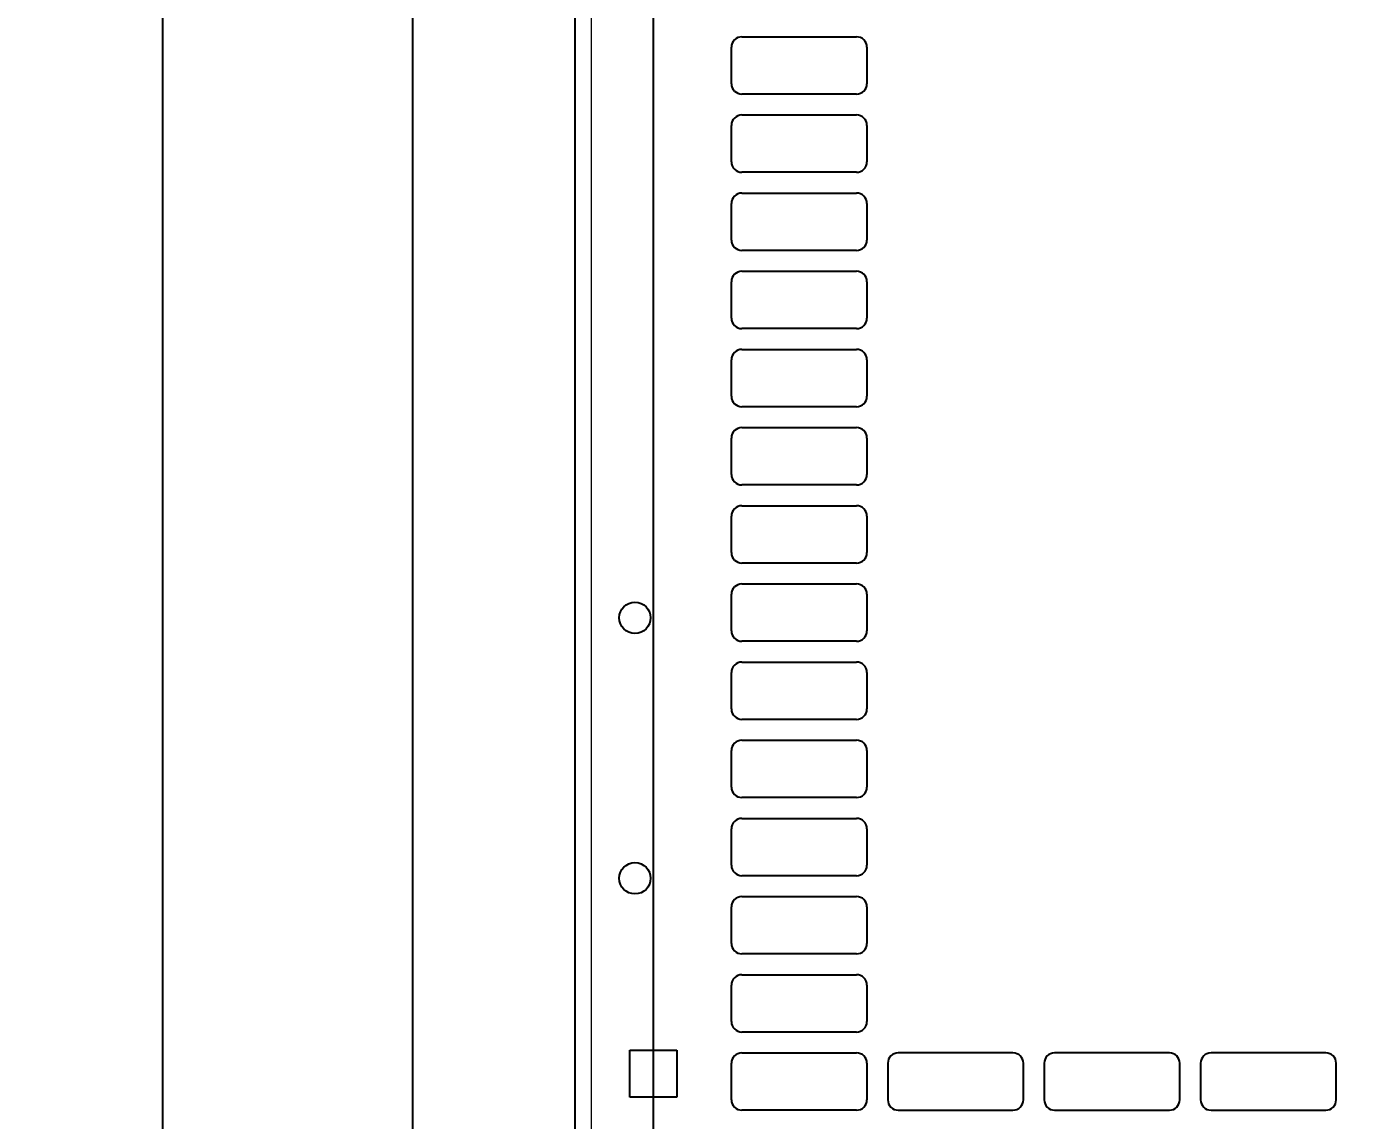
# Model space of a CAD drawing. Header units: millimetres. Extents: x -824 to 1032, y 378 to 1984.
# Drawn here: x -824.3 to -571, y 586.1 to 796.1 of the extents above; entities that cross this region are included whole.
import ezdxf

# ---------------------------------------------------------------- set-up
doc = ezdxf.new("R2010")
doc.units = ezdxf.units.MM
doc.layers.add('FORMAT', color=7, linetype='Continuous')
doc.styles.add('SLDTEXTSTYLE0', font='TXT', dxfattribs={"width": 0.75})
doc.dimstyles.new('SLDDIMSTYLE0', dxfattribs={"dimtxt": 20, "dimasz": 10, "dimexe": 0, "dimexo": 0.0625, "dimgap": 5, "dimtad": 2, "dimdec": 1, "dimrnd": 1e-09, "dimzin": 12, "dimdsep": 46, "dimtxsty": 'SLDTEXTSTYLE0', "dimsah": 1, "dimcen": 0.09, "dimadec": 0, "dimazin": 3, "dimtfac": 1, "dimtofl": 0, "dimtmove": 0, "dimatfit": 3, "dimfxl": 0, "dimfrac": 2, "dimtolj": 1, "dimtzin": 12, "dimarcsym": 0})

# ---------------------------------------------------------------- blocks, each defined once
blk = doc.blocks.new('_D')
at = {"layer": 'FORMAT'}
for p, q in [((-690.54, 1824.1), (-799.18, 1824.1)), ((-798.18, 1824.1), (-798.18, 541.08)), ((-690.54, 541.08), (-799.18, 541.08))]:
    blk.add_line(p, q, dxfattribs=at)
for points in [[(-798.18, 1824.1), (-799.72, 1814.1), (-796.64, 1814.1)], [(-798.18, 541.08), (-796.64, 551.08), (-799.72, 551.08)]]:
    blk.add_solid(points, dxfattribs=at)
at = {"layer": 'FORMAT', "insert": (-823.96, 1153.03), "char_height": 20, "attachment_point": 1, "rotation": 90, "style": 'SLDTEXTSTYLE0'}
blk.add_mtext('1283', dxfattribs=at)
blk = doc.blocks.new('_D_4')
at = {"layer": 'FORMAT'}
for p, q in [((-704.03, 1182.58), (-704.03, 499.09)), ((-48.03, 1182.58), (-48.03, 499.09)), ((-704.03, 500.09), (-48.03, 500.09))]:
    blk.add_line(p, q, dxfattribs=at)
for points in [[(-704.03, 500.09), (-694.03, 498.55), (-694.03, 501.62)], [(-48.03, 500.09), (-58.03, 501.62), (-58.03, 498.55)]]:
    blk.add_solid(points, dxfattribs=at)
at = {"layer": 'FORMAT', "insert": (-398.2, 525.87), "char_height": 20, "attachment_point": 1, "style": 'SLDTEXTSTYLE0'}
blk.add_mtext('656', dxfattribs=at)
blk = doc.blocks.new('_D_5')
at = {"layer": 'FORMAT'}
for p, q in [((-704.04, 1807.59), (-751.18, 1807.59)), ((-750.18, 1807.59), (-750.18, 557.59)), ((-704.04, 557.59), (-751.18, 557.59))]:
    blk.add_line(p, q, dxfattribs=at)
for points in [[(-750.18, 1807.59), (-751.72, 1797.59), (-748.64, 1797.59)], [(-750.18, 557.59), (-748.64, 567.59), (-751.72, 567.59)]]:
    blk.add_solid(points, dxfattribs=at)
at = {"layer": 'FORMAT', "insert": (-775.96, 1153.03), "char_height": 20, "attachment_point": 1, "rotation": 90, "style": 'SLDTEXTSTYLE0'}
blk.add_mtext('1250', dxfattribs=at)

msp = doc.modelspace()

# ---------------------------------------------------------------- linework, layer by layer
at = {"color": 7, "linetype": 'Continuous', "lineweight": 25}
for p, q in [((-719.03, 541.09), (-719.03, 1824.09)), ((-687.03, 794.09), (-665.03, 794.09)), ((-689.03, 785.09), (-689.03, 792.09)), ((-663.03, 792.09), (-663.03, 785.09)), ((-665.03, 783.09), (-687.03, 783.09)), ((-687.03, 779.09), (-665.03, 779.09)), ((-689.03, 770.09), (-689.03, 777.09)), ((-663.03, 777.09), (-663.03, 770.09)), ((-665.03, 768.09), (-687.03, 768.09)), ((-687.03, 764.09), (-665.03, 764.09)), ((-689.03, 755.09), (-689.03, 762.09)), ((-663.03, 762.09), (-663.03, 755.09)), ((-665.03, 753.09), (-687.03, 753.09)), ((-689.03, 740.09), (-689.03, 747.09)), ((-687.03, 749.09), (-665.03, 749.09)), ((-663.03, 747.09), (-663.03, 740.09)), ((-665.03, 738.09), (-687.03, 738.09)), ((-689.03, 725.09), (-689.03, 732.09)), ((-687.03, 734.09), (-665.03, 734.09)), ((-663.03, 732.09), (-663.03, 725.09)), ((-665.03, 723.09), (-687.03, 723.09)), ((-689.03, 710.09), (-689.03, 717.09)), ((-687.03, 719.09), (-665.03, 719.09)), ((-663.03, 717.09), (-663.03, 710.09)), ((-665.03, 708.09), (-687.03, 708.09)), ((-687.03, 704.09), (-665.03, 704.09)), ((-689.03, 695.09), (-689.03, 702.09)), ((-663.03, 702.09), (-663.03, 695.09)), ((-665.03, 693.09), (-687.03, 693.09)), ((-687.03, 689.09), (-665.03, 689.09)), ((-689.03, 680.09), (-689.03, 687.09)), ((-663.03, 687.09), (-663.03, 680.09)), ((-665.03, 678.09), (-687.03, 678.09)), ((-687.03, 674.09), (-665.03, 674.09)), ((-689.03, 665.09), (-689.03, 672.09)), ((-663.03, 672.09), (-663.03, 665.09)), ((-665.03, 663.09), (-687.03, 663.09)), ((-687.03, 659.09), (-665.03, 659.09)), ((-689.03, 650.09), (-689.03, 657.09)), ((-663.03, 657.09), (-663.03, 650.09)), ((-665.03, 648.09), (-687.03, 648.09)), ((-687.03, 644.09), (-665.03, 644.09)), ((-689.03, 635.09), (-689.03, 642.09)), ((-663.03, 642.09), (-663.03, 635.09)), ((-665.03, 633.09), (-687.03, 633.09)), ((-687.03, 629.09), (-665.03, 629.09)), ((-689.03, 620.09), (-689.03, 627.09)), ((-663.03, 627.09), (-663.03, 620.09)), ((-665.03, 618.09), (-687.03, 618.09)), ((-687.03, 614.09), (-665.03, 614.09)), ((-689.03, 605.09), (-689.03, 612.09)), ((-663.03, 612.09), (-663.03, 605.09)), ((-665.03, 603.09), (-687.03, 603.09)), ((-708.53, 599.59), (-699.53, 599.59)), ((-708.53, 590.59), (-708.53, 599.59)), ((-699.53, 599.59), (-699.53, 590.59)), ((-687.03, 599.09), (-665.03, 599.09)), ((-635.03, 599.09), (-657.03, 599.09)), ((-605.03, 599.09), (-627.03, 599.09)), ((-575.03, 599.09), (-597.03, 599.09)), ((-689.03, 590.09), (-689.03, 597.09)), ((-663.03, 597.09), (-663.03, 590.09)), ((-659.03, 597.09), (-659.03, 590.09)), ((-633.03, 590.09), (-633.03, 597.09)), ((-629.03, 597.09), (-629.03, 590.09)), ((-603.03, 590.09), (-603.03, 597.09)), ((-599.03, 597.09), (-599.03, 590.09)), ((-573.03, 590.09), (-573.03, 597.09)), ((-699.53, 590.59), (-708.53, 590.59)), ((-665.03, 588.09), (-687.03, 588.09)), ((-657.03, 588.09), (-635.03, 588.09)), ((-627.03, 588.09), (-605.03, 588.09)), ((-597.03, 588.09), (-575.03, 588.09))]:
    msp.add_line(p, q, dxfattribs=at)
at = {"color": 8, "linetype": 'Continuous', "lineweight": 18}
msp.add_line((-715.93, 1824.09), (-715.93, 541.09), dxfattribs=at)
at = {"color": 7, "linetype": 'Continuous', "lineweight": 25}
for centre in [(-707.53, 682.59), (-707.53, 632.59)]:
    msp.add_circle(centre, 3, dxfattribs=at)
for centre, start, end in [((-687.03, 792.09), 90, 180), ((-665.03, 792.09), 0, 90), ((-687.03, 785.09), 180, 270), ((-665.03, 785.09), 270, 0), ((-687.03, 777.09), 90, 180), ((-665.03, 777.09), 0, 90), ((-687.03, 770.09), 180, 270), ((-665.03, 770.09), 270, 0), ((-687.03, 762.09), 90, 180), ((-665.03, 762.09), 0, 90), ((-687.03, 755.09), 180, 270), ((-665.03, 755.09), 270, 0), ((-687.03, 747.09), 90, 180), ((-665.03, 747.09), 0, 90), ((-687.03, 740.09), 180, 270), ((-665.03, 740.09), 270, 0), ((-687.03, 732.09), 90, 180), ((-665.03, 732.09), 0, 90), ((-687.03, 725.09), 180, 270), ((-665.03, 725.09), 270, 0), ((-687.03, 717.09), 90, 180), ((-665.03, 717.09), 0, 90), ((-687.03, 710.09), 180, 270), ((-665.03, 710.09), 270, 0), ((-687.03, 702.09), 90, 180), ((-665.03, 702.09), 0, 90), ((-687.03, 695.09), 180, 270), ((-665.03, 695.09), 270, 0), ((-687.03, 687.09), 90, 180), ((-665.03, 687.09), 0, 90), ((-687.03, 680.09), 180, 270), ((-665.03, 680.09), 270, 0), ((-687.03, 672.09), 90, 180), ((-665.03, 672.09), 0, 90), ((-687.03, 665.09), 180, 270), ((-665.03, 665.09), 270, 0), ((-687.03, 657.09), 90, 180), ((-665.03, 657.09), 0, 90), ((-687.03, 650.09), 180, 270), ((-665.03, 650.09), 270, 0), ((-687.03, 642.09), 90, 180), ((-665.03, 642.09), 0, 90), ((-687.03, 635.09), 180, 270), ((-665.03, 635.09), 270, 0), ((-687.03, 627.09), 90, 180), ((-665.03, 627.09), 0, 90), ((-687.03, 620.09), 180, 270), ((-665.03, 620.09), 270, 0), ((-687.03, 612.09), 90, 180), ((-665.03, 612.09), 0, 90), ((-687.03, 605.09), 180, 270), ((-665.03, 605.09), 270, 0), ((-687.03, 597.09), 90, 180), ((-665.03, 597.09), 0, 90), ((-657.03, 597.09), 90, 180), ((-635.03, 597.09), 0, 90), ((-627.03, 597.09), 90, 180), ((-605.03, 597.09), 0, 90), ((-597.03, 597.09), 90, 180), ((-575.03, 597.09), 0, 90), ((-687.03, 590.09), 180, 270), ((-665.03, 590.09), 270, 0), ((-657.03, 590.09), 180, 270), ((-635.03, 590.09), 270, 0), ((-627.03, 590.09), 180, 270), ((-605.03, 590.09), 270, 0), ((-597.03, 590.09), 180, 270), ((-575.03, 590.09), 270, 0)]:
    msp.add_arc(centre, 2, start, end, dxfattribs=at)

# ---------------------------------------------------------------- dimensions: what is measured, and where the dimension line sits
at = {"layer": 'FORMAT'}
for base, p1, p2, angle, picture, middle in [((-798.18, 541.08), (-690.53, 1824.1), (-690.53, 541.08), 90, '_D', (-798.18, 1182.59)), ((-750.18, 557.59), (-704.03, 1807.59), (-704.03, 557.59), 90, '_D_5', (-750.18, 1182.59)), ((-48.03, 500.09), (-704.03, 1182.59), (-48.03, 1182.59), 0, '_D_4', (-376.03, 500.09))]:
    dim = msp.add_linear_dim(base=base, p1=p1, p2=p2, angle=angle, dimstyle='SLDDIMSTYLE0', dxfattribs=at)
    dim.commit()
    dim.dimension.update_dxf_attribs({"geometry": picture, "text_midpoint": middle, "dimtype": 160})

doc.saveas('drawing.dxf')
